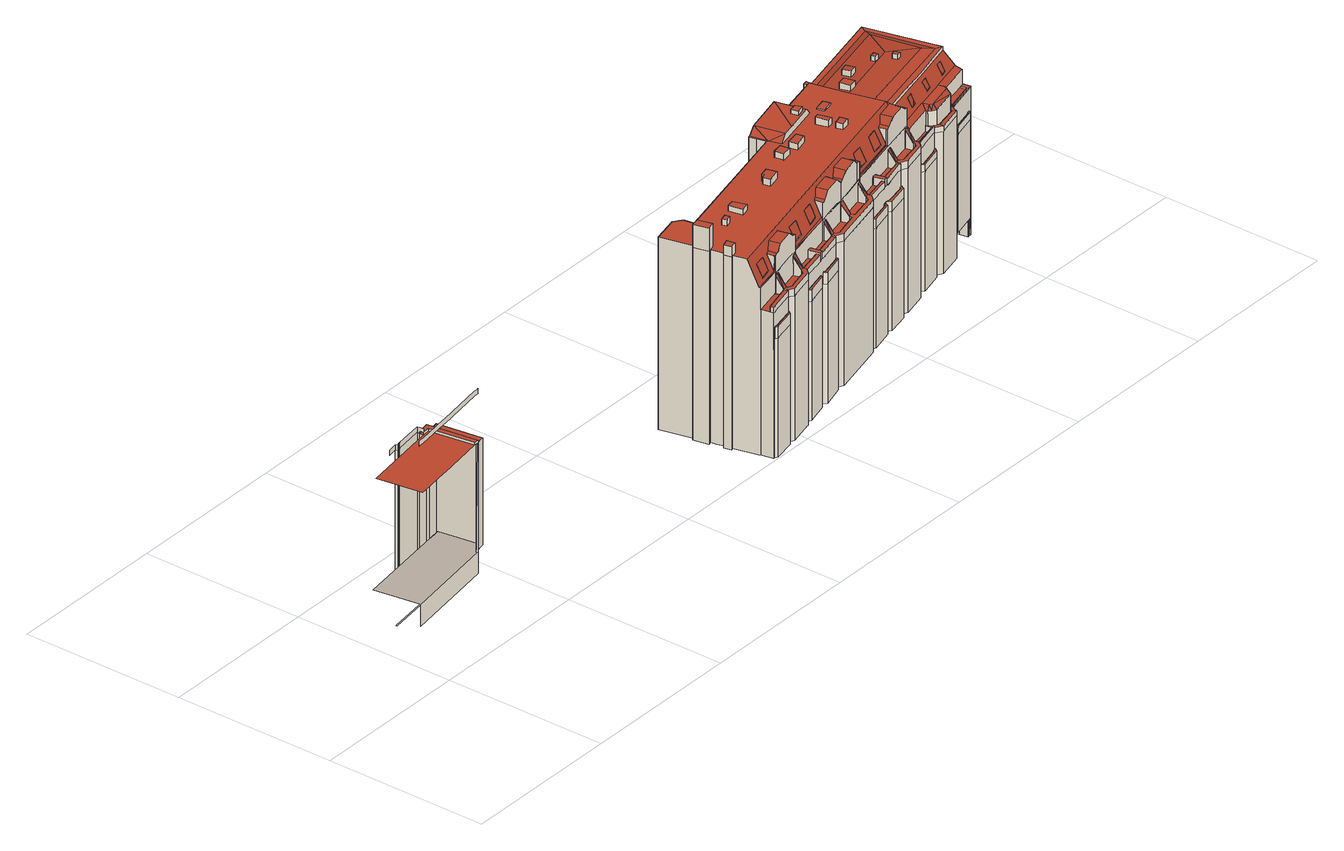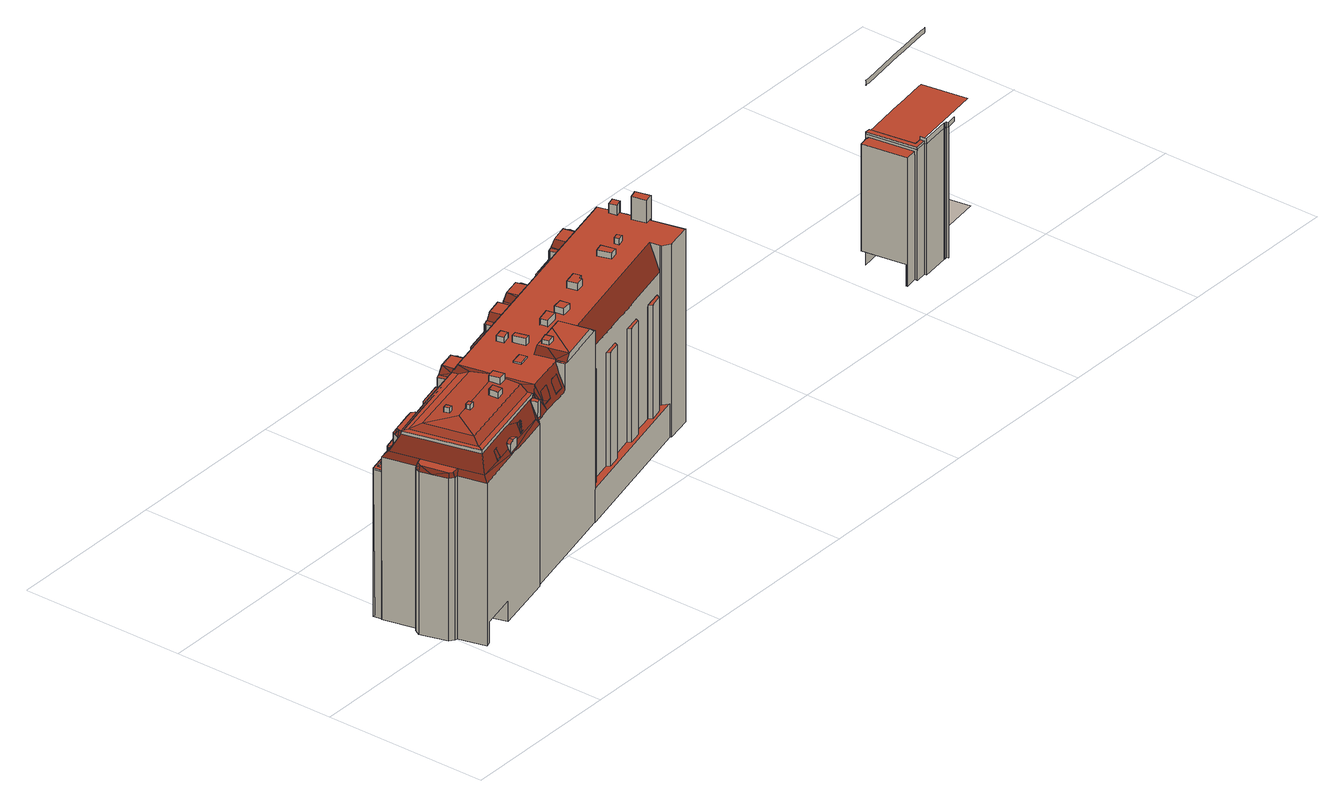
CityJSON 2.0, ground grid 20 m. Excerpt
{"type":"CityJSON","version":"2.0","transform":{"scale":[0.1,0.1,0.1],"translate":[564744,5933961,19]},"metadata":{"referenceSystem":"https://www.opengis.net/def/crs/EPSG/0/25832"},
"CityObjects":{
"building1":{"type":"Building","attributes":{"Grundfläche 2D":"2424.071255","Grundhöhe NN":"20.655"},"children":["building1-1"],"geometry":[{"type":"MultiSurface","lod":"3","boundaries":[[[0,1,2,3,4,5,6,7,8,9,10,11,12,13,14,15,16,17]],[[18,19,20,21,22,21,23,24,25,26,27,28,29]],[[30,31,32,33]],[[34,23,21,35]],[[36,30,33,37]],[[30,36,38,39]],[[36,40,41,38]],[[42,43,44,45,46,47,48,49,50,51,52,53,54]],[[40,36,37,55]],[[56,40,55,57]],[[40,56,58,41]],[[56,59,60,58]],[[59,56,57,61]],[[61,62,63,64,65,49,59]],[[59,49,66,60]],[[21,20,67,68,69,70,47,46,45]],[[66,49,48,47,70,71]],[[20,19,72,67]],[[68,67,72,73]],[[68,73,74,69]],[[29,75,76,18]],[[18,76,74,73,72,19]]],"semantics":{"surfaces":[{"type":"WallSurface"},{"type":"OuterCeilingSurface"},{"type":"RoofSurface"}],"values":[0,1,0,0,0,0,0,2,0,0,0,0,0,0,0,0,0,0,2,0,0,0]}}]},
"building1-1":{"type":"BuildingInstallation","parents":["building1"],"geometry":[{"type":"MultiSurface","lod":"3","boundaries":[[[77,65,64,78,79,80,81]],[[49,65,77,81,47,48]],[[78,64,50,82]],[[82,44,79,78]],[[80,79,44,45]],[[45,46,47,81,80]]],"semantics":{"surfaces":[{"type":"RoofSurface"},{"type":"WallSurface"}],"values":[0,1,1,1,1,1]}}]},
"building2":{"type":"Building","attributes":{"Grundfläche 2D":"600.794253","Grundhöhe NN":"19.856"},"children":["building2-1","building2-2","building2-3","building2-4","building2-5","building2-6","building2-7","building2-8","building2-9","building2-10","building2-11","building2-12","building2-13","building2-14","building2-15","building2-16","building2-17","building2-18","building2-19","building2-20","building2-21","building2-22","building2-23","building2-24","building2-25","building2-26","building2-27","building2-28","building2-29","building2-30","building2-31","building2-32","building2-33","building2-34","building2-35","building2-36","building2-37","building2-38","building2-39","building2-40","building2-41","building2-42","building2-43","building2-44","building2-45","building2-46","building2-47","building2-48","building2-49","building2-50","building2-51","building2-52","building2-53","building2-54","building2-55","building2-56","building2-57"],"geometry":[{"type":"MultiSurface","lod":"3","boundaries":[[[83,84,85]],[[86,84,83,87,88]],[[88,89,86]],[[90,91,84,86]],[[92,91,90,93],[94,95,96,97]],[[92,93,98,99]],[[100,101,91,99,102,103]],[[99,91,92]],[[104,105,101,100]],[[88,87,83,85,106,107,108,109]],[[110,103,102]],[[104,100,103,110]],[[110,102,99]],[[110,99,98,111,98,112,89,88,109,113,114,115,116,117,118,119,120,121,122,123,124,125,126,127,128,129,130,131]],[[132,133,134,135,131]],[[130,132,131]],[[136,137,138,139,132,130]],[[130,140,141,138,137,136]],[[130,129,140]],[[138,141,139]],[[132,139,142,133]],[[139,141,143,142]],[[141,140,144,143]],[[142,143,145,146]],[[142,146,134,133]],[[143,144,147,148,149,150,145]],[[151,152,153,154]],[[152,155,156,157,158,153]],[[159,160,156,161]],[[162,163,164,165,160]],[[166,167,156,160,165]],[[168,169,170,171,172]],[[173,135,168]],[[135,174,170,169,168]],[[175,176,110,131,173,177,178]],[[131,135,173]],[[179,180,170,181,182]],[[156,167,166,165,183,179,184,185,157],[186,187,186,184]],[[188,189,190,191,192,193,194]],[[195,196,197,198,199,200,201,202,203]],[[204,205,206,207,208,209,210]],[[211,212,213,214,215,216,217,218,219,220,221,222,223,224,225,226,227,228,229]],[[230,231,232,233,234,235,236,237]],[[238,239,240,241,242,243,244,245,246,247,248,249,250,251]],[[252,253,254,255,256,257,258,129,128,259]],[[260,261,262,259,262,261]],[[262,259,262,263]],[[264,263,262,261,260]],[[265,263,262,263,264]],[[266,257,256,255,254,253,252,259,262,263,267,268,269,270,271,270]],[[272,273,274,275,276,277,278,279,280,281,261,262,259]],[[282,261,281]],[[266,270,266,257]],[[271,270,266,270]],[[266,270,269,283,284,285,286,257,266,270]],[[287,288,269]],[[289,290,291,292,293,284,294]],[[286,257,286,285]],[[295,296,297,298,257,286,285]],[[299,257,298]],[[300,257,299]],[[301,302,303,257,300,304,305,306]],[[307,308,154,153,309]],[[310,311,312,311,257]],[[313,314,315,316,310,257,303,302,309,153,158]],[[317,318,319,309,302,320]],[[262,263,265,263]],[[265,267,263]],[[321,261,282]],[[266,270,269,270]],[[322,323,269,324,325,326]],[[323,287,269]],[[269,288,283]],[[288,327,283]],[[294,284,283]],[[301,328,320,302]],[[329,320,328]],[[330,317,329]],[[317,320,329]],[[331,317,330]],[[331,332,318,317]],[[333,334,318,332]],[[335,319,334]],[[319,318,334]],[[307,309,319,335]],[[151,336,337,152]],[[338,339,336]],[[336,339,337]],[[340,339,338]],[[341,342,340]],[[340,342,339]],[[341,343,344,342]],[[345,155,344,343]],[[345,161,156,155]],[[342,344,155,152,337,339]],[[346,165,164,172]],[[172,171,170,180,179,183,165,346]],[[347,348,349,350,351,352,113,109,353]],[[134,182,135]],[[182,181,170,174,135]],[[144,140,129,147]],[[354,355,356,357,358,359,360,361]],[[362,363,364,365,366,367,368,369,370,371,372,373,374,375,376,377,378,379]],[[380,381,382,383,384,385,386,387,388,389,390,391,392,393,394,364,363,362,379,395]],[[396,397,398,399,400,401,402,403]],[[404,405,406,407,408,409,410,411,412,413]],[[414,375,374,373,372,415,416,417,418,419,420,421,422,423,424,425]],[[426,427,428,429,211,229,228,227,430,431,432,433,434,435,388,387,386]],[[436,437,438,439,440,399,441,442,443,444]],[[445,446,447,448,449,450,451,452,453,454,455,456,457,458,201,200,199,459]],[[460,461,462,463,464,465]],[[466,467,468,469,470,471,472]],[[113,352,114]],[[353,109,108]],[[105,104,110,176,175]],[[184,179,182,134,146,157,185]],[[257,311,312,129,258]],[[311,310,473,147,129,312]],[[149,148,147,473,310,316,315,314,313,158,145,150]],[[145,158,157,146]],[[98,93,90,86,89,112]],[[101,85,84,91]],[[192,191,474,475]],[[193,192,475,476]],[[194,193,476,477]],[[468,467,478,199,198,197,196,479,480,470,469]],[[208,207,481,482]],[[209,208,482,483]],[[210,209,483,484]],[[194,477,485,486,222,221,220,219,487,188]],[[488,224,223,222,486,489]],[[490,359,491,226,225,224,488,492]],[[491,359,491,226]],[[226,491,359,358,493,227]],[[463,462,461,460,494,495,233,232,448,496]],[[234,233,495,497]],[[232,231,230,450,449,448]],[[237,451,450,230]],[[250,249,498,499]],[[114,352,238,251,115]],[[500,116,115,251,250,499]],[[117,116,500,501]],[[118,117,501,502]],[[120,119,503,504]],[[505,506,124,123,122,121,507,508]],[[126,125,509,510]],[[511,406,272,259,128,127,512,513]],[[119,118,502,503]],[[121,120,504,507]],[[127,126,510,512]],[[125,124,506,509]],[[274,273,272,406,405,275]],[[276,275,405,404,514]],[[216,215,214,213,212,211,321,282,281,280,279,278,277,276,514,404]],[[321,211,429,261]],[[427,426,269,268,267,265,264,260,261,429,428]],[[385,384,383,382,381,380,395,379,515,292,291,290,289,294,283,327,288,287,323,322,326,325,324,269,426,386]],[[292,515,379,378,293]],[[293,378,284]],[[376,375,414,425,424,423,516,304,300,299,298,297,296,295,285,284,378,377]],[[305,304,516,423,422,517,518]],[[422,203,202,201,458,519,301,306,305,518,517]],[[301,519,458,457,520,328]],[[329,328,520,457,456,330]],[[330,456,455,331]],[[331,455,454,332]],[[451,237,521,335,334,333,332,454,453,452]],[[335,521,237,236,307]],[[234,497,522,154,308,307,236,235]],[[151,154,522,523]],[[336,151,523,524]],[[338,336,524,525]],[[341,340,338,525,526]],[[343,341,526,527]],[[345,343,527,528]],[[161,345,528,529]],[[162,160,159,161,529,530,531,532,533,534,164,163]],[[172,164,534,535]],[[177,173,168,172,535,536,537,498,249,106,85,101,105,175,178]],[[538,353,108,107,106,249,248,247]],[[240,239,238,352,351,350,349,348,347,353,538,247,246,245,244,243,242,241]],[[360,359,490,539]],[[361,360,539,540]],[[354,361,540,541]],[[363,362,363,364]],[[399,542,399,440,439,438,437,436,543,372,371,370,369,368,367,366,365,364,544,402,401,400]],[[374,373,372,373]],[[210,484,545,390,389,388,546,204]],[[547,392,391,390,545,548]],[[549,403,550,394,393,392,547,551]],[[550,403,550,394]],[[394,550,403,402,544,364]],[[396,403,549,552]],[[397,396,552,553]],[[399,398,397,553,554,542]],[[555,408,407,406,511,556]],[[189,188,487,219,411,410,409,408,555,474,191,190]],[[217,413,412,411,219,218]],[[404,413,217,216]],[[543,436,444,557,558,416,415,372]],[[417,416,558,559]],[[560,479,196,420,419,418,417,559,561]],[[421,420,196,195]],[[422,421,195,203]],[[227,228,229,228]],[[433,432,431,430,227,493,358,357,356,355,354,541,481,207,206,205,204,546,388,435,434]],[[562,442,441,399,542,563]],[[443,442,562,564]],[[444,443,564,557]],[[478,467,466,565,566,445,459,199,200,199]],[[446,445,566,567]],[[568,463,496,448,447,446,567,569]],[[570,463,568]],[[464,463,570,571]],[[465,464,571,572]],[[573,494,460,465,572]],[[471,470,480,574]],[[472,471,574,575]],[[466,472,575,565]],[[576,577,578,579]],[[570,568,580,581]],[[531,530,579,578]],[[533,532,582,583]],[[581,580,583,582]],[[577,576,494,573]],[[529,528,527,526,525,524,523,522,497,495,494,576,579,530]],[[567,566,565,575,574,480,479,560,561,559,558,557,564,562,563,542,554,553,552,549,551,547,548,545,484,483,482,481,541,540,539,490,492,488,489,486,485,477,476,475,474,555,556,511,513,512,510,509,506,505,508,507,504,503,502,501,500,499,498,537,536,535,534,533,583,580,568,569]],[[573,572,571,570,581,582,532,531,578,577]]],"semantics":{"surfaces":[{"type":"RoofSurface"},{"type":"WallSurface"},{"type":"GroundSurface"},{"type":"OuterCeilingSurface"}],"values":[0,0,0,0,0,0,0,0,0,0,0,0,0,0,0,0,0,0,0,0,0,0,0,0,0,0,0,0,0,0,0,0,0,0,0,0,0,0,0,0,0,0,0,0,0,0,0,0,0,0,0,0,0,0,0,0,0,0,0,0,0,0,0,0,0,0,0,0,0,0,0,0,0,0,0,0,0,0,0,0,0,0,0,0,0,0,0,0,0,0,0,0,0,0,0,0,0,0,0,0,0,0,0,0,0,0,0,0,0,0,0,0,1,1,1,1,1,1,1,1,1,1,1,1,1,1,1,1,1,1,1,1,1,1,1,1,1,1,1,1,1,1,1,1,1,1,1,1,1,1,1,1,1,1,1,1,1,1,1,1,1,1,1,1,1,1,1,1,1,1,1,1,1,1,1,1,1,1,1,1,1,1,1,1,1,1,1,1,1,1,1,1,1,1,1,1,1,1,1,1,1,1,1,1,1,1,1,1,1,1,1,1,1,1,1,1,1,1,1,1,1,1,1,1,1,2,2,3]}}]},
"building2-1":{"type":"BuildingInstallation","parents":["building2"],"geometry":[{"type":"MultiSurface","lod":"3","boundaries":[[[584,585,586,587,588,589,590]],[[591,586,585,592]],[[593,591,592,594]],[[593,594,595,596]],[[597,598,596,595,599,600,601]],[[600,602,601]],[[592,585,584,590,288,327,283,294,289,290,595,594]],[[290,291,292,600,599,595]],[[292,293,602,600]],[[293,284,270,601,602]],[[270,255,598,597,601]]],"semantics":{"surfaces":[{"type":"RoofSurface"},{"type":"WallSurface"}],"values":[0,0,0,0,0,0,1,1,1,1,1]}}]},
"building2-2":{"type":"BuildingInstallation","parents":["building2"],"geometry":[{"type":"MultiSurface","lod":"3","boundaries":[[[603,604,605,606,607,608]],[[609,607,606,605,604,610]],[[608,607,609,611]],[[603,608,611,612]],[[604,605,604,603,612,613]]],"semantics":{"surfaces":[{"type":"RoofSurface"},{"type":"WallSurface"}],"values":[0,1,1,1,1]}}]},
"building2-3":{"type":"BuildingInstallation","parents":["building2"],"geometry":[{"type":"MultiSurface","lod":"3","boundaries":[[[614,615,616,617]],[[618,619,615,614]],[[619,620,616,615]],[[617,616,620,621]],[[614,617,621,618]]],"semantics":{"surfaces":[{"type":"RoofSurface"},{"type":"WallSurface"}],"values":[0,1,1,1,1]}}]},
"building2-4":{"type":"BuildingInstallation","parents":["building2"],"geometry":[{"type":"MultiSurface","lod":"3","boundaries":[[[622,623,624,625,626]],[[627,628,623,622]],[[628,136,624,623]],[[136,629,625,624]],[[622,626,625,629,137,627]]],"semantics":{"surfaces":[{"type":"RoofSurface"},{"type":"WallSurface"}],"values":[0,1,1,1,1]}}]},
"building2-5":{"type":"BuildingInstallation","parents":["building2"],"geometry":[{"type":"MultiSurface","lod":"3","boundaries":[[[630,631,632,633]],[[633,632,634,635]],[[630,633,635,636]],[[631,630,636,637]],[[632,631,637,634]]],"semantics":{"surfaces":[{"type":"RoofSurface"},{"type":"WallSurface"}],"values":[0,1,1,1,1]}}]},
"building2-6":{"type":"BuildingInstallation","parents":["building2"],"geometry":[{"type":"MultiSurface","lod":"3","boundaries":[[[638,639,640,641,642]],[[640,639,643,644]],[[641,640,644,645]],[[642,641,645,646]],[[643,639,638,642,646,647]]],"semantics":{"surfaces":[{"type":"RoofSurface"},{"type":"WallSurface"}],"values":[0,1,1,1,1]}}]},
"building2-7":{"type":"BuildingInstallation","parents":["building2"],"geometry":[{"type":"MultiSurface","lod":"3","boundaries":[[[648,649,650,651,652]],[[648,652,653,654]],[[655,653,652,651]],[[650,649,648,654,656,657]],[[657,655,651,650]]],"semantics":{"surfaces":[{"type":"RoofSurface"},{"type":"WallSurface"}],"values":[0,1,1,1,1]}}]},
"building2-8":{"type":"BuildingInstallation","parents":["building2"],"geometry":[{"type":"MultiSurface","lod":"3","boundaries":[[[658,659,660,661,662,663]],[[663,662,664,665]],[[658,663,665,666]],[[659,658,666,667]],[[660,659,667,668]],[[661,660,668,669]],[[662,661,669,664]]],"semantics":{"surfaces":[{"type":"RoofSurface"},{"type":"WallSurface"}],"values":[0,1,1,1,1,1,1]}}]},
"building2-9":{"type":"BuildingInstallation","parents":["building2"],"geometry":[{"type":"MultiSurface","lod":"3","boundaries":[[[670,671,672,673]],[[672,671,674,675]],[[673,672,675,676]],[[670,673,676,677]],[[671,670,677,674]]],"semantics":{"surfaces":[{"type":"RoofSurface"},{"type":"WallSurface"}],"values":[0,1,1,1,1]}}]},
"building2-10":{"type":"BuildingInstallation","parents":["building2"],"geometry":[{"type":"MultiSurface","lod":"3","boundaries":[[[678,679,680,681]],[[682,683,680,679]],[[682,679,678,684,685]],[[686,687,681,680,683]],[[687,684,678,681]]],"semantics":{"surfaces":[{"type":"RoofSurface"},{"type":"WallSurface"}],"values":[0,1,1,1,1]}}]},
"building2-11":{"type":"BuildingInstallation","parents":["building2"],"geometry":[{"type":"MultiSurface","lod":"3","boundaries":[[[688,689,690,691]],[[691,690,692,693]],[[688,691,693,694]],[[689,688,694,695]],[[690,689,695,692]]],"semantics":{"surfaces":[{"type":"RoofSurface"},{"type":"WallSurface"}],"values":[0,1,1,1,1]}}]},
"building2-12":{"type":"BuildingInstallation","parents":["building2"],"geometry":[{"type":"MultiSurface","lod":"3","boundaries":[[[696,697,698,699,700,701]],[[125,126,699,698]],[[126,127,702,701,700,699]],[[702,703,696,701]],[[697,696,703,124]],[[124,125,698,697]]],"semantics":{"surfaces":[{"type":"RoofSurface"},{"type":"WallSurface"}],"values":[0,1,1,1,1,1]}}]},
"building2-13":{"type":"BuildingInstallation","parents":["building2"],"geometry":[{"type":"MultiSurface","lod":"3","boundaries":[[[704,705,706,707]],[[706,705,708,709]],[[707,706,709,710]],[[704,707,710,711]],[[705,704,711,708]]],"semantics":{"surfaces":[{"type":"RoofSurface"},{"type":"WallSurface"}],"values":[0,1,1,1,1]}}]},
"building2-14":{"type":"BuildingInstallation","parents":["building2"],"geometry":[{"type":"MultiSurface","lod":"3","boundaries":[[[712,713,714,715,716]],[[716,715,717]],[[717,715,718]],[[187,719,717,718]],[[720,721,722,723,714,713,712,716]],[[723,186,715,714]],[[186,187,718,715]],[[719,720,716,717]]],"semantics":{"surfaces":[{"type":"RoofSurface"},{"type":"WallSurface"}],"values":[0,0,0,1,1,1,1,1]}}]},
"building2-15":{"type":"BuildingInstallation","parents":["building2"],"geometry":[{"type":"MultiSurface","lod":"3","boundaries":[[[724,725,726,727]],[[727,726,728,729]],[[724,727,729,730]],[[725,724,730,731]],[[726,725,731,728]]],"semantics":{"surfaces":[{"type":"RoofSurface"},{"type":"WallSurface"}],"values":[0,1,1,1,1]}}]},
"building2-16":{"type":"BuildingInstallation","parents":["building2"],"geometry":[{"type":"MultiSurface","lod":"3","boundaries":[[[732,733,734,182,180,179,735]],[[183,736,346,733,732,735,179]],[[171,169,734,733,346]],[[174,181,182,734,169]]],"semantics":{"surfaces":[{"type":"RoofSurface"},{"type":"WallSurface"}],"values":[0,1,1,1]}}]},
"building2-17":{"type":"BuildingInstallation","parents":["building2"],"geometry":[{"type":"MultiSurface","lod":"3","boundaries":[[[737,590,589,588,587,738]],[[739,740,737,738,741]],[[739,742,740]],[[743,740,742,744]],[[745,743,744,746]],[[747,748,749,745,746,750,751,752]],[[752,751,753]],[[754,254,271,269,748,747,752,753]],[[743,745,749,748,269,324,325,326,322,323,287,288,590,737,740]]],"semantics":{"surfaces":[{"type":"RoofSurface"},{"type":"WallSurface"}],"values":[0,0,0,0,0,0,0,1,1]}}]},
"building2-18":{"type":"BuildingInstallation","parents":["building2"],"geometry":[{"type":"MultiSurface","lod":"3","boundaries":[[[755,756,757,758]],[[759,760,757,756]],[[758,757,760,761]],[[755,758,761,762]],[[762,759,756,755]]],"semantics":{"surfaces":[{"type":"RoofSurface"},{"type":"WallSurface"}],"values":[0,1,1,1,1]}}]},
"building2-19":{"type":"BuildingInstallation","parents":["building2"],"geometry":[{"type":"MultiSurface","lod":"3","boundaries":[[[763,764,765,766,767,768]],[[768,767,766,769,770,771]],[[771,772,763,768]],[[772,773,774,765,764,763]],[[774,769,766,765]]],"semantics":{"surfaces":[{"type":"RoofSurface"},{"type":"WallSurface"}],"values":[0,1,1,1,1]}}]},
"building2-20":{"type":"BuildingInstallation","parents":["building2"],"geometry":[{"type":"MultiSurface","lod":"3","boundaries":[[[775,776,777,778,779,780,781,782,783]],[[784,785,786,777,776,787]],[[788,785,784,789]],[[790,788,789,791]],[[791,792,790]],[[793,794,795,796,790,792]],[[779,797,780]],[[784,787,776,775,276,277,278,279,280,281,282,321,793,792,791,789]],[[794,793,321,261]],[[261,263,794]],[[263,253,798,796,795,794]],[[782,781,780,797,799,252]],[[252,262,782]],[[262,275,276,775,783,782]]],"semantics":{"surfaces":[{"type":"RoofSurface"},{"type":"WallSurface"}],"values":[0,0,0,0,0,0,0,1,1,1,1,1,1,1]}}]},
"building2-21":{"type":"BuildingInstallation","parents":["building2"],"geometry":[{"type":"MultiSurface","lod":"3","boundaries":[[[800,801,802,803]],[[803,802,804,805]],[[800,803,805,806]],[[801,800,806,807]],[[802,801,807,804]]],"semantics":{"surfaces":[{"type":"RoofSurface"},{"type":"WallSurface"}],"values":[0,1,1,1,1]}}]},
"building2-22":{"type":"BuildingInstallation","parents":["building2"],"geometry":[{"type":"MultiSurface","lod":"3","boundaries":[[[808,809,810,811]],[[811,810,812,813]],[[808,811,813,814]],[[809,808,814,815]],[[810,809,815,812]]],"semantics":{"surfaces":[{"type":"RoofSurface"},{"type":"WallSurface"}],"values":[0,1,1,1,1]}}]},
"building2-23":{"type":"BuildingInstallation","parents":["building2"],"geometry":[{"type":"MultiSurface","lod":"3","boundaries":[[[816,817,818,819,820,821]],[[822,823,817,816,824,825]],[[826,473,827]],[[312,258,822,825,827,828,829]],[[826,830,831,316]],[[316,473,826]],[[473,828,827]],[[832,828,473]],[[832,829,828]],[[298,299,300,304,830,826,827,825,824,816,821]],[[303,833,831,830,304]],[[266,819,818,256]],[[819,266,286,820]],[[821,820,286,834]],[[834,298,821]]],"semantics":{"surfaces":[{"type":"RoofSurface"},{"type":"WallSurface"}],"values":[0,0,0,0,0,0,0,0,0,1,1,1,1,1,1]}}]},
"building2-24":{"type":"BuildingInstallation","parents":["building2"],"geometry":[{"type":"MultiSurface","lod":"3","boundaries":[[[835,836,837,838,839]],[[840,839,841,835,839,838]],[[841,842,836,835]],[[843,840,838,837]],[[844,843,837,836,842]]],"semantics":{"surfaces":[{"type":"RoofSurface"},{"type":"WallSurface"}],"values":[0,1,1,1,1]}}]},
"building2-25":{"type":"BuildingInstallation","parents":["building2"],"geometry":[{"type":"MultiSurface","lod":"3","boundaries":[[[845,846,847,848,849,850]],[[851,852,845,850]],[[846,845,852,853]],[[851,850,849,848,854,855]],[[853,856,854,848,847,846]]],"semantics":{"surfaces":[{"type":"RoofSurface"},{"type":"WallSurface"}],"values":[0,1,1,1,1]}}]},
"building2-26":{"type":"BuildingInstallation","parents":["building2"],"geometry":[{"type":"MultiSurface","lod":"3","boundaries":[[[857,858,859,860]],[[860,859,861,862]],[[857,860,862,863]],[[858,857,863,864]],[[859,858,864,861]]],"semantics":{"surfaces":[{"type":"RoofSurface"},{"type":"WallSurface"}],"values":[0,1,1,1,1]}}]},
"building2-27":{"type":"BuildingInstallation","parents":["building2"],"geometry":[{"type":"MultiSurface","lod":"3","boundaries":[[[865,866,867,868,869]],[[866,865,869,870,871]],[[871,872,867,866]],[[868,867,872,873]],[[873,870,869,868]]],"semantics":{"surfaces":[{"type":"RoofSurface"},{"type":"WallSurface"}],"values":[0,1,1,1,1]}}]},
"building2-28":{"type":"BuildingInstallation","parents":["building2"],"geometry":[{"type":"MultiSurface","lod":"3","boundaries":[[[874,875,876,877,878,879]],[[119,120,875,874]],[[120,121,880,877,876,875]],[[878,877,880,881]],[[881,118,119,874,879,878]]],"semantics":{"surfaces":[{"type":"RoofSurface"},{"type":"WallSurface"}],"values":[0,1,1,1,1]}}]},
"building2-29":{"type":"BuildingInstallation","parents":["building2"],"geometry":[{"type":"MultiSurface","lod":"3","boundaries":[[[882,883,884,885]],[[885,884,95,94]],[[882,885,94,97]],[[883,882,97,96]],[[884,883,96,95]]],"semantics":{"surfaces":[{"type":"RoofSurface"},{"type":"WallSurface"}],"values":[0,1,1,1,1]}}]},
"building2-30":{"type":"BuildingInstallation","parents":["building2"],"geometry":[{"type":"MultiSurface","lod":"3","boundaries":[[[886,887,888,493,491,889,890,891,892,893]],[[354,891,890,361]],[[893,892,891,354,355,356]],[[356,894,886,893]],[[887,886,894,895]],[[895,357,888,887]],[[357,358,493,888]],[[359,491,493,358]],[[359,360,889,491]],[[360,361,890,889]]],"semantics":{"surfaces":[{"type":"RoofSurface"},{"type":"WallSurface"}],"values":[0,1,1,1,1,1,1,1,1,1]}}]},
"building2-31":{"type":"BuildingInstallation","parents":["building2"],"geometry":[{"type":"MultiSurface","lod":"3","boundaries":[[[896,897,898,899,900]],[[901,363,898,897]],[[364,365,366,896,900,899]]],"semantics":{"surfaces":[{"type":"RoofSurface"},{"type":"WallSurface"}],"values":[0,1,1]}}]},
"building2-32":{"type":"BuildingInstallation","parents":["building2"],"geometry":[{"type":"MultiSurface","lod":"3","boundaries":[[[902,903,904,905,906]],[[377,903,902,376]],[[903,377,901,897,896,904]],[[896,366,367,368,907,906,905,904]],[[902,906,907,908,909,376]]],"semantics":{"surfaces":[{"type":"RoofSurface"},{"type":"WallSurface"}],"values":[0,1,1,1,1]}}]},
"building2-33":{"type":"BuildingInstallation","parents":["building2"],"geometry":[{"type":"MultiSurface","lod":"3","boundaries":[[[910,911,912,913,908,907,914]],[[373,909,908,913]],[[368,369,370,371,372,912,911,910,914,907]]],"semantics":{"surfaces":[{"type":"RoofSurface"},{"type":"WallSurface"}],"values":[0,1,1]}}]},
"building2-34":{"type":"BuildingInstallation","parents":["building2"],"geometry":[{"type":"MultiSurface","lod":"3","boundaries":[[[915,916,917]],[[918,916,915]],[[919,916,918]],[[920,921,922,918,915,923,924,925,926,927,928,929,930,931,932,933,934,935,936,937,938,939,940]],[[515,941,933]],[[941,934,933]],[[942,939,938,943,944,945]],[[946,915,917,386,387]],[[923,915,946,947,924]],[[389,390,926,925,924,947,388]],[[390,391,392,928,927,926]],[[392,393,394,930,929,928]],[[364,899,931,930,394]],[[364,363,362,933,932,931,899,898,363]],[[515,933,362,379]],[[395,941,515,379]],[[934,941,395,948]],[[948,949,935,934]],[[936,935,949,950]],[[937,936,950,951]],[[951,952,938,937]],[[952,382,943,938]],[[383,384,945,944,943,382]],[[384,942,945]],[[384,953,939,942]],[[953,954,940,939]],[[920,940,954,955]],[[921,920,955,956]],[[956,957,922,921]],[[957,958,918,922]],[[919,918,958,385]],[[916,919,385,386,917]]],"semantics":{"surfaces":[{"type":"RoofSurface"},{"type":"WallSurface"}],"values":[0,0,0,0,0,0,0,1,1,1,1,1,1,1,1,1,1,1,1,1,1,1,1,1,1,1,1,1,1,1,1,1]}}]},
"building2-35":{"type":"BuildingInstallation","parents":["building2"],"geometry":[{"type":"MultiSurface","lod":"3","boundaries":[[[959,960,544,550,961,962,963,964,965,966]],[[396,397,962,961]],[[397,398,399,964,963,962]],[[400,401,966,965,964,399]],[[401,967,959,966]],[[960,959,967,968]],[[968,402,544,960]],[[403,550,544,402]],[[403,396,961,550]]],"semantics":{"surfaces":[{"type":"RoofSurface"},{"type":"WallSurface"}],"values":[0,1,1,1,1,1,1,1,1]}}]},
"building2-36":{"type":"BuildingInstallation","parents":["building2"],"geometry":[{"type":"MultiSurface","lod":"3","boundaries":[[[969,970,971,972,973,974,975]],[[407,408,970,969]],[[408,409,410,411,973,972,971,970]],[[413,407,969,975]]],"semantics":{"surfaces":[{"type":"RoofSurface"},{"type":"WallSurface"}],"values":[0,1,1,1]}}]},
"building2-37":{"type":"BuildingInstallation","parents":["building2"],"geometry":[{"type":"MultiSurface","lod":"3","boundaries":[[[976,977,978]],[[979,977,976]],[[980,977,979]],[[981,982,983,979,976,984,985,986,987,988,989,990,991,992,993,994]],[[995,993,992]],[[995,518,516,996,997,993]],[[976,978,375,374]],[[373,913,912,985,984,976,374,373,372]],[[415,416,987,986,985,912,372]],[[417,988,987,416]],[[988,417,418,419,420,998,991,990,989]],[[998,999,992,991]],[[999,517,422,423,516,518,995,992]],[[424,996,516,423]],[[424,1000,1001,993,997,996]],[[1001,1002,994,993]],[[981,994,1002,1003]],[[982,981,1003,1004]],[[1004,1005,983,982]],[[979,983,1005,1006]],[[980,979,1006,425]],[[425,414,375,978,977,980]]],"semantics":{"surfaces":[{"type":"RoofSurface"},{"type":"WallSurface"}],"values":[0,0,0,0,0,0,1,1,1,1,1,1,1,1,1,1,1,1,1,1,1,1]}}]},
"building2-38":{"type":"BuildingInstallation","parents":["building2"],"geometry":[{"type":"MultiSurface","lod":"3","boundaries":[[[1007,1008,1009,1010,1011,1012]],[[428,1009,1008,427]],[[1009,428,1013,1014,1015,1010]],[[1015,431,432,433,1016,1012,1011,1010]],[[1016,1017,1018,427,1008,1007,1012]]],"semantics":{"surfaces":[{"type":"RoofSurface"},{"type":"WallSurface"}],"values":[0,1,1,1,1]}}]},
"building2-39":{"type":"BuildingInstallation","parents":["building2"],"geometry":[{"type":"MultiSurface","lod":"3","boundaries":[[[1019,947,946,1020,1017,1016,1021]],[[387,1022,1018,1017,1020,946]],[[435,388,947,1019,1021,1016,433,434]]],"semantics":{"surfaces":[{"type":"RoofSurface"},{"type":"WallSurface"}],"values":[0,1,1]}}]},
"building2-40":{"type":"BuildingInstallation","parents":["building2"],"geometry":[{"type":"MultiSurface","lod":"3","boundaries":[[[1023,1015,1014,1024,1025,1026]],[[1013,229,1024,1014]],[[227,430,431,1015,1023,1026]]],"semantics":{"surfaces":[{"type":"RoofSurface"},{"type":"WallSurface"}],"values":[0,1,1]}}]},
"building2-41":{"type":"BuildingInstallation","parents":["building2"],"geometry":[{"type":"MultiSurface","lod":"3","boundaries":[[[1027,1028,1029,1030,964,1031,1032,1033,1034,543]],[[442,443,1033,1032]],[[443,444,1034,1033]],[[436,543,1034,444]],[[437,1027,543,436]],[[1028,1027,437,1035]],[[1029,1028,1035,1036]],[[1030,1029,1036,440]],[[399,964,1030,440]],[[399,441,442,1032,1031,964]]],"semantics":{"surfaces":[{"type":"RoofSurface"},{"type":"WallSurface"}],"values":[0,1,1,1,1,1,1,1,1,1]}}]},
"building2-42":{"type":"BuildingInstallation","parents":["building2"],"geometry":[{"type":"MultiSurface","lod":"3","boundaries":[[[1037,1038,1039]],[[230,521,1038,1037]],[[232,231,230,1037,1040,1041,1042]],[[1040,1043,1044,1041]],[[1045,1046,1044,1043,520,519,1047,1048]],[[453,1049,1037,1039]],[[1040,1037,1049,1050]],[[1043,1040,1050,1051]],[[1051,457,520,1043]],[[458,519,520,457]],[[201,1047,519,458]],[[201,200,1048,1047]],[[199,459,445,1044,1046,1045]],[[445,446,1041,1044]],[[446,447,448,449,231,232,1042,1041]],[[231,449,450,230]],[[521,230,450,451,237]],[[521,237,451,237]],[[451,452,453,1039,1038,521,237]]],"semantics":{"surfaces":[{"type":"RoofSurface"},{"type":"WallSurface"}],"values":[0,0,0,0,0,1,1,1,1,1,1,1,1,1,1,1,1,1,1]}}]},
"building2-43":{"type":"BuildingInstallation","parents":["building2"],"geometry":[{"type":"MultiSurface","lod":"3","boundaries":[[[1052,1053,1054,1055,496,1056,1057,1058]],[[465,460,1058,1057]],[[461,1052,1058,460]],[[461,1059,1053,1052]],[[1054,1053,1059,1060]],[[1060,462,1055,1054]],[[463,496,1055,462]],[[463,464,1056,496]],[[464,465,1057,1056]]],"semantics":{"surfaces":[{"type":"RoofSurface"},{"type":"WallSurface"}],"values":[0,1,1,1,1,1,1,1,1]}}]},
"building2-44":{"type":"BuildingInstallation","parents":["building2"],"geometry":[{"type":"MultiSurface","lod":"3","boundaries":[[[478,1061,1062,1063,1064,1065,1066,1067,1068]],[[471,472,1067,1066]],[[472,466,1068,1067]],[[467,478,1068,466]],[[468,1061,478,467]],[[468,1069,1062,1061]],[[1063,1062,1069,1070]],[[1070,469,1064,1063]],[[470,1065,1064,469]],[[470,471,1066,1065]]],"semantics":{"surfaces":[{"type":"RoofSurface"},{"type":"WallSurface"}],"values":[0,1,1,1,1,1,1,1,1,1]}}]},
"building2-45":{"type":"BuildingInstallation","parents":["building2"],"geometry":[{"type":"MultiSurface","lod":"3","boundaries":[[[1071,1072,1073,1074,1075,1076,487,1077,1078]],[[193,194,1076,1075]],[[188,487,1076,194]],[[487,188,189,1077]],[[1078,1077,189,1079]],[[1071,1078,1079,1080]],[[1080,190,1072,1071]],[[1072,190,191,1073]],[[191,192,1074,1073]],[[192,193,1075,1074]]],"semantics":{"surfaces":[{"type":"RoofSurface"},{"type":"WallSurface"}],"values":[0,1,1,1,1,1,1,1,1,1]}}]},
"building2-46":{"type":"BuildingInstallation","parents":["building2"],"geometry":[{"type":"MultiSurface","lod":"3","boundaries":[[[998,1081,1082,1083,1084,1085,1086,1087,1088,517,999]],[[998,420,196,197,198,199,1045,1083,1082,1081]],[[1083,1045,1048,1084]],[[1048,200,1089,1090,1086,1085,1084]],[[1090,1091,202,1088,1087,1086]],[[422,517,1088,202,203]],[[421,422,203,195]],[[420,421,195,196]]],"semantics":{"surfaces":[{"type":"RoofSurface"},{"type":"WallSurface"}],"values":[0,1,1,1,1,1,1,1]}}]},
"building2-47":{"type":"BuildingInstallation","parents":["building2"],"geometry":[{"type":"MultiSurface","lod":"3","boundaries":[[[1092,1093,1094,1095,1096,546,1097,1098,1099]],[[209,210,1096,1095]],[[1096,210,204,546]],[[546,204,205,1097]],[[205,1100,1098,1097]],[[1099,1098,1100,1101]],[[1101,206,1092,1099]],[[1093,1092,206,207]],[[207,208,1094,1093]],[[208,209,1095,1094]]],"semantics":{"surfaces":[{"type":"RoofSurface"},{"type":"WallSurface"}],"values":[0,1,1,1,1,1,1,1,1,1]}}]},
"building2-48":{"type":"BuildingInstallation","parents":["building2"],"geometry":[{"type":"MultiSurface","lod":"3","boundaries":[[[1102,1103,514]],[[1104,1103,1102]],[[1105,1103,1104]],[[1106,1103,1105]],[[1107,1108,1109,1105,1104,1110,1111,1112,1113,1114,1115,1116,1117,1118,1119,1120,1121,1122,1123]],[[1124,1125,1121]],[[1125,1122,1121]],[[1126,1122,1125]],[[1102,514,404,216,404]],[[975,1104,1102,404,216,217,413]],[[1111,1110,1104,975,974,973]],[[411,412,413,217,218,219]],[[219,220,221,222,1114,1113,1112,1111,973,411]],[[222,223,224,1116,1115,1114]],[[224,225,226,1118,1117,1116]],[[227,1026,1119,1118,226]],[[1121,1120,1119,1026,1025,1024]],[[228,227,228,229]],[[1124,1121,1024,229,211]],[[1126,1125,1124,211,212,213]],[[1122,1126,213,1127]],[[1127,1128,1123,1122]],[[1107,1123,1128,1129]],[[1108,1107,1129,1130]],[[1130,1131,1109,1108]],[[1131,1132,1105,1109]],[[1106,1105,1132,214]],[[404,514,1103,1106,214,215,216]]],"semantics":{"surfaces":[{"type":"RoofSurface"},{"type":"WallSurface"}],"values":[0,0,0,0,0,0,0,0,1,1,1,1,1,1,1,1,1,1,1,1,1,1,1,1,1,1,1,1]}}]},
"building2-49":{"type":"BuildingInstallation","parents":["building2"],"geometry":[{"type":"MultiSurface","lod":"3","boundaries":[[[1133,1134,1135,1136,1137,1138]],[[1133,234,235,1134]],[[235,1139,1135,1134]],[[1135,1139,231,1136]],[[231,232,1137,1136]],[[232,233,1138,1137]],[[233,234,1133,1138]]],"semantics":{"surfaces":[{"type":"RoofSurface"},{"type":"WallSurface"}],"values":[0,1,1,1,1,1,1]}}]},
"building2-50":{"type":"BuildingInstallation","parents":["building2"],"geometry":[{"type":"MultiSurface","lod":"3","boundaries":[[[1140,1141,1142,1143]],[[241,242,1141,1140]],[[242,1144,1142,1141]],[[1143,1142,1144,1145]],[[1140,1143,1145,241]]],"semantics":{"surfaces":[{"type":"RoofSurface"},{"type":"WallSurface"}],"values":[0,1,1,1,1]}}]},
"building2-51":{"type":"BuildingInstallation","parents":["building2"],"geometry":[{"type":"MultiSurface","lod":"3","boundaries":[[[1146,1147,538,1148]],[[248,1149,1146,1148]],[[1147,1146,1149,246]],[[246,247,538,1147]],[[538,247,248,1148]]],"semantics":{"surfaces":[{"type":"RoofSurface"},{"type":"WallSurface"}],"values":[0,1,1,1,1]}}]},
"building2-52":{"type":"BuildingInstallation","parents":["building2"],"geometry":[{"type":"MultiSurface","lod":"3","boundaries":[[[1150,1151,1152,1153]],[[1153,1152,239,240]],[[240,1154,1150,1153]],[[1151,1150,1154,1155]],[[239,1152,1151,1155]]],"semantics":{"surfaces":[{"type":"RoofSurface"},{"type":"WallSurface"}],"values":[0,1,1,1,1]}}]},
"building2-53":{"type":"BuildingInstallation","parents":["building2"],"geometry":[{"type":"MultiSurface","lod":"3","boundaries":[[[1156,1157,1158,1159,1160]],[[1158,1157,1156,243,244,245]],[[245,1161,1159,1158]],[[1160,1159,1161,1162]],[[243,1156,1160,1162]]],"semantics":{"surfaces":[{"type":"RoofSurface"},{"type":"WallSurface"}],"values":[0,1,1,1,1]}}]},
"building2-54":{"type":"BuildingInstallation","parents":["building2"],"geometry":[{"type":"MultiSurface","lod":"3","boundaries":[[[1163,1164,1165,1166]],[[1167,1168,1164,1163]],[[1169,1165,1164,1168]],[[1169,1170,1166,1165]],[[1167,1163,1166,1170,1171]]],"semantics":{"surfaces":[{"type":"RoofSurface"},{"type":"WallSurface"}],"values":[0,1,1,1,1]}}]},
"building2-55":{"type":"BuildingInstallation","parents":["building2"],"geometry":[{"type":"MultiSurface","lod":"3","boundaries":[[[1172,1173,1174,1175,1176,1177]],[[1178,1179,1174,1173,1172]],[[1176,1175,1174,1179,1180]],[[1180,1181,1177,1176]],[[1181,1178,1172,1177]]],"semantics":{"surfaces":[{"type":"RoofSurface"},{"type":"WallSurface"}],"values":[0,1,1,1,1]}}]},
"building2-56":{"type":"BuildingInstallation","parents":["building2"],"geometry":[{"type":"MultiSurface","lod":"3","boundaries":[[[1182,1183,1184,1185,1186]],[[1187,111,1188,1186,1185,1184]],[[1182,1186,1188,1189]],[[1189,1190,1183,1182]],[[1190,1187,1184,1183]]],"semantics":{"surfaces":[{"type":"RoofSurface"},{"type":"WallSurface"}],"values":[0,1,1,1,1]}}]},
"building2-57":{"type":"BuildingInstallation","parents":["building2"],"geometry":[{"type":"MultiSurface","lod":"3","boundaries":[[[1191,1192,1193,1194]],[[1195,1196,1197,1191,1194]],[[1193,1192,1198,166]],[[1199,1197,1196,1195,167]],[[1197,1199,1198,1192,1191]]],"semantics":{"surfaces":[{"type":"RoofSurface"},{"type":"WallSurface"}],"values":[0,0,1,1,1]}}]}
},
"vertices":[
[173,99,237],[173,98,237],[167,98,237],[106,89,237],[104,89,237],[62,83,237],[61,83,237],[56,83,237],[54,82,237],[54,82,243],[56,83,243],[61,83,243],[62,83,243],[104,89,243],[106,89,243],[167,98,243],[173,98,243],[173,99,243],[179,156,43],[187,103,43],[172,100,43],[173,98,43],[173,99,43],[55,81,43],[8,75,43],[8,76,43],[54,82,43],[56,83,43],[48,138,43],[164,154,43],[109,157,177],[97,155,177],[97,155,183],[109,157,183],[55,81,17],[173,98,17],[110,155,177],[110,155,183],[110,155,17],[109,157,17],[113,156,177],[113,156,17],[104,89,177],[106,89,177],[167,98,177],[173,98,177],[164,156,177],[164,159,177],[163,159,177],[150,157,177],[150,152,177],[53,138,177],[61,83,177],[62,83,177],[66,84,177],[113,156,184],[114,155,177],[114,155,184],[114,155,17],[149,160,177],[149,160,17],[149,160,184],[150,157,184],[150,152,184],[150,152,180],[150,157,180],[150,157,17],[172,100,174],[164,156,174],[164,156,17],[164,159,17],[163,159,17],[187,103,174],[179,158,174],[179,158,17],[164,154,17],[179,156,17],
[163,159,180],[159,153,180],[167,98,180],[173,98,180],[164,159,180],[159,153,177],
[738,162,244],[742,183,252],[733,181,244],[750,147,252],[738,161,244],[738,160,244],[742,145,244],[764,150,252],[792,195,252],[798,170,252],[801,159,252],[784,167,252],[793,169,252],[796,161,252],[786,158,252],[807,160,244],[801,184,244],[800,192,244],[799,197,244],[801,185,244],[801,189,244],[804,190,244],[802,197,244],[731,181,244],[732,177,244],[733,172,244],[736,161,244],[804,186,244],[833,155,244],[764,150,244],[563,120,245],[561,132,245],[560,134,245],[551,140,245],[519,133,245],[528,93,245],[525,92,245],[529,74,245],[532,75,245],[533,74,245],[534,67,245],[536,59,245],[533,58,245],[535,49,245],[538,50,245],[542,34,245],[873,111,245],[863,153,244],[853,197,244],[859,183,242],[861,194,238],[860,200,238],[859,201,238],[867,153,244],[877,156,244],[949,173,244],[968,208,242],[872,126,242],[981,150,242],[976,220,238],[994,142,238],[878,116,238],[1002,138,238],[980,228,238],[880,109,238],[884,110,238],[911,116,238],[946,124,238],[1008,164,208],[1003,164,214],[1011,129,214],[1017,124,208],[993,206,214],[986,236,214],[980,228,234],[1002,138,234],[931,228,208],[924,226,208],[990,242,208],[916,225,208],[894,220,208],[865,213,208],[868,210,214],[917,221,214],[932,224,214],[860,211,212],[860,210,213],[865,207,226],[865,211,214],[865,212,212],[845,207,212],[861,203,233],[802,197,212],[804,190,231],[821,202,212],[807,199,212],[868,202,234],[867,202,234],[862,201,233],[862,201,234],[868,204,230],[919,214,234],[926,215,234],[898,212,226],[903,213,226],[583,12,155],[581,12,155],[553,5,155],[550,4,155],[554,2,155],[581,8,155],[584,12,155],[893,89,183],[894,85,183],[899,86,183],[901,87,183],[933,95,183],[931,96,183],[929,104,183],[897,97,183],[892,95,183],[696,38,155],[695,38,155],[667,31,155],[664,31,155],[668,27,155],[695,34,155],[698,38,155],[625,36,186],[621,35,186],[620,35,186],[585,27,186],[584,27,186],[580,26,186],[582,17,186],[583,14,186],[583,12,186],[584,12,186],[586,11,186],[590,9,186],[621,16,186],[622,16,186],[623,17,186],[627,22,186],[628,22,186],[627,25,186],[627,27,186],[978,107,189],[978,106,189],[977,104,189],[1018,114,189],[1016,124,189],[1011,123,189],[976,115,189],[976,113,189],[561,132,50],[568,134,50],[590,139,50],[618,145,50],[640,150,50],[668,157,50],[671,158,50],[690,162,50],[719,169,50],[733,172,50],[732,177,50],[731,181,50],[553,139,50],[560,134,50],[579,28,214],[625,38,214],[692,54,214],[778,74,214],[845,90,214],[876,97,214],[873,109,241],[545,20,214],[634,39,212],[625,37,212],[579,27,213],[625,37,213],[648,42,212],[661,45,212],[845,90,213],[669,47,212],[683,50,212],[692,52,212],[778,73,213],[692,53,212],[546,19,213],[557,21,213],[570,24,213],[580,27,213],[580,26,212],[584,27,212],[585,27,212],[592,29,212],[613,34,212],[620,35,212],[621,35,212],[739,63,211],[779,72,212],[788,74,212],[845,89,213],[733,61,211],[735,62,211],[766,69,211],[773,71,211],[774,71,211],[778,72,211],[779,72,211],[746,64,211],[801,77,212],[810,79,212],[837,86,211],[846,88,211],[850,89,211],[851,89,211],[930,104,208],[932,110,214],[890,100,214],[891,98,211],[892,95,208],[929,104,208],[976,115,208],[1016,124,208],[970,119,214],[880,109,234],[873,111,240],[873,111,241],[988,134,234],[946,124,234],[911,116,234],[884,110,234],[938,100,214],[970,108,214],[972,112,214],[934,103,214],[625,36,212],[705,55,212],[726,60,212],[693,52,212],[697,53,212],[698,53,212],[738,62,211],[931,102,208],[934,99,208],[938,96,208],[971,104,208],[972,104,208],[973,107,208],[974,108,208],[976,113,208],[1012,165,208],[1010,166,214],[1016,172,208],[1013,172,214],[1012,186,208],[1007,205,208],[1006,204,214],[1001,209,208],[1002,207,214],[998,209,208],[866,211,212],[671,158,212],[668,157,212],[637,150,212],[621,146,212],[587,138,212],[561,132,212],[733,172,212],[660,30,155],[659,29,155],[658,29,155],[630,23,155],[628,22,155],[627,22,155],[631,19,155],[658,26,155],[781,63,186],[781,62,186],[782,59,186],[811,65,186],[813,66,186],[815,66,186],[818,67,186],[820,67,186],[847,74,186],[848,74,186],[850,74,186],[849,78,186],[848,78,186],[846,88,186],[815,81,186],[810,79,186],[779,72,186],[778,72,186],[773,71,186],[739,63,186],[738,62,186],[735,62,186],[733,61,186],[698,53,186],[693,52,186],[695,43,186],[696,38,186],[698,38,186],[706,35,186],[774,51,186],[776,52,186],[777,53,186],[780,56,186],[774,71,186],[784,54,155],[812,61,155],[814,65,155],[815,66,155],[813,66,155],[811,65,155],[782,59,155],[780,56,155],[580,26,187],[580,27,187],[546,19,187],[548,8,187],[549,4,187],[550,4,187],[553,5,187],[583,12,187],[583,14,187],[582,17,187],[850,89,186],[851,74,186],[859,71,186],[889,78,186],[890,79,186],[894,84,186],[894,85,186],[893,89,186],[892,95,186],[891,98,186],[887,97,186],[851,89,186],[692,52,186],[661,45,186],[656,44,186],[625,37,186],[658,29,186],[659,29,186],[660,30,186],[664,31,186],[667,31,186],[695,38,186],[850,74,155],[848,74,155],[847,74,155],[820,67,155],[818,67,155],[816,66,155],[821,62,155],[848,68,155],[851,74,155],[941,89,183],[973,97,183],[976,104,183],[977,104,183],[978,106,183],[978,107,183],[976,113,183],[974,108,183],[973,107,183],[972,104,183],[971,104,183],[938,96,183],[931,102,183],[930,104,183],[933,94,183],[1014,113,155],[1011,113,155],[979,105,155],[977,104,155],[981,101,155],[1011,109,155],[933,94,155],[933,95,155],[930,94,155],[901,87,155],[899,86,155],[903,83,155],[931,90,155],[880,109,237],[550,4,9],[554,2,9],[581,8,9],[584,12,9],[933,95,164],[894,85,9],[899,86,9],[664,31,9],[668,27,9],[695,34,9],[698,38,9],[586,11,9],[590,9,9],[583,12,169],[622,16,9],[621,16,9],[627,22,9],[627,22,169],[623,17,9],[628,22,169],[1014,113,9],[1018,114,9],[977,104,164],[1016,124,9],[731,181,9],[553,139,9],[551,140,9],[519,133,9],[528,93,9],[525,92,9],[529,74,9],[534,67,9],[536,59,9],[532,75,9],[533,74,9],[533,58,9],[535,49,9],[546,19,9],[538,50,9],[545,20,9],[580,26,210],[778,72,209],[891,98,209],[892,95,191],[892,95,205],[930,104,190],[931,102,190],[976,113,201],[1017,124,9],[1008,164,9],[1012,165,9],[1016,172,9],[1007,205,9],[1001,209,9],[998,209,9],[990,242,9],[984,240,9],[984,240,35],[939,230,35],[939,230,9],[865,213,9],[865,212,9],[802,197,9],[733,181,9],[733,172,189],[631,19,9],[658,26,9],[660,30,9],[815,66,9],[850,74,167],[782,59,167],[706,35,9],[696,38,169],[776,52,9],[774,51,9],[780,56,9],[780,56,167],[777,53,9],[784,54,9],[812,61,9],[814,65,9],[549,4,9],[548,8,9],[851,74,9],[859,71,9],[889,78,9],[894,84,9],[890,79,9],[821,62,9],[816,66,9],[848,68,9],[933,94,9],[941,89,9],[973,97,9],[977,104,9],[976,104,9],[977,104,35],[981,101,35],[1011,109,35],[1014,113,35],[903,83,9],[931,90,9],[1013,113,9],[1013,113,35],[1011,123,35],[1011,123,9],[977,105,9],[977,105,35],[975,110,35],[975,110,9],
[738,62,234],[739,63,234],[736,74,234],[733,73,233],[735,64,233],[735,63,233],[735,62,233],[743,79,241],[746,64,241],[763,84,241],[766,69,241],[773,71,234],[771,82,234],[778,74,233],[776,83,233],[774,71,234],[778,72,233],[778,73,233],[779,72,233],
[955,118,219],[954,123,228],[954,123,229],[953,123,229],[946,121,229],[948,116,219],[946,121,228],[953,123,228],[948,116,218],[955,118,218],[954,123,227],
[927,174,250],[928,169,250],[934,170,250],[933,175,250],[927,174,244],[928,169,244],[934,170,244],[933,175,244],
[874,168,251],[864,166,251],[867,153,251],[877,155,251],[877,156,251],[874,168,243],[864,166,243],[877,155,244],
[718,124,252],[730,126,252],[728,137,252],[716,135,252],[728,137,244],[716,135,244],[718,124,244],[730,126,244],
[804,121,252],[800,120,252],[802,112,252],[812,114,252],[810,123,252],[800,120,245],[802,112,245],[812,114,245],[810,123,245],[804,121,245],
[982,130,229],[982,129,228],[983,124,218],[990,126,218],[989,131,229],[989,131,228],[982,130,228],[990,126,217],[982,129,227],[983,124,217],
[672,117,253],[672,114,253],[667,112,253],[669,103,253],[685,107,253],[682,119,253],[685,107,244],[682,119,244],[672,117,244],[672,114,244],[667,112,244],[669,103,244],
[801,81,218],[799,88,234],[785,85,234],[787,78,218],[799,88,233],[785,85,233],[787,78,217],[801,81,217],
[632,49,234],[634,42,219],[647,45,219],[646,52,234],[634,42,218],[647,45,218],[632,49,233],[633,44,222],[647,48,223],[646,52,233],
[758,129,252],[756,138,252],[740,135,252],[742,125,252],[740,135,244],[742,125,244],[758,129,244],[756,138,244],
[542,61,257],[536,59,257],[533,58,257],[535,49,257],[538,50,257],[544,51,257],[544,51,245],[542,61,245],
[836,89,218],[834,96,234],[821,93,234],[822,86,218],[834,96,233],[821,93,233],[822,86,217],[836,89,217],
[895,212,224],[895,212,226],[895,211,227],[898,212,227],[895,215,216],[902,217,216],[903,213,227],[902,217,215],[895,215,215],[895,212,223],[895,212,225],[895,211,226],
[570,28,219],[568,34,234],[554,31,234],[556,24,219],[554,31,233],[556,24,218],[570,28,218],[568,34,233],
[866,208,234],[866,211,234],[860,210,234],[868,204,234],[866,208,219],
[733,61,234],[731,73,234],[725,74,240],[726,60,241],[725,74,239],[723,74,241],[705,55,241],[701,69,241],[697,53,234],[694,64,234],[692,53,233],[692,52,233],[693,52,233],[691,63,234],[691,63,233],[691,60,233],[690,63,233],[691,60,227],
[957,230,215],[950,228,215],[951,224,226],[958,226,226],[950,228,214],[951,224,225],[958,226,225],[957,230,214],
[821,200,218],[818,199,218],[808,197,218],[809,191,233],[810,192,233],[822,194,233],[809,191,232],[810,192,232],[822,194,232],[821,200,217],[818,199,217],[808,197,217],
[580,26,233],[584,27,234],[582,38,234],[580,37,234],[578,37,233],[579,29,233],[579,28,233],[579,27,233],[580,27,233],[592,29,241],[589,43,241],[588,43,241],[585,27,235],[610,48,241],[613,34,241],[618,47,234],[620,35,235],[621,35,234],[625,36,233],[625,37,233],[625,38,233],[622,47,233],[577,37,233],[624,41,221],[579,29,217],
[617,93,252],[612,109,252],[603,107,252],[607,90,252],[603,107,245],[607,90,245],[617,93,245],[612,109,245],
[587,92,252],[586,98,252],[578,96,252],[580,90,252],[578,96,245],[580,90,245],[587,92,245],[586,98,245],
[850,89,234],[848,100,234],[843,98,233],[845,90,233],[845,89,233],[846,88,233],[854,105,241],[854,104,241],[851,89,235],[858,90,241],[887,97,234],[879,95,241],[877,108,241],[876,110,241],[891,98,233],[888,110,233],[878,110,239],[890,104,222],[846,88,212],
[680,60,234],[667,57,234],[668,50,219],[682,54,219],[681,57,227],[682,54,218],[680,60,233],[667,57,233],[668,50,218],[668,54,225],
[846,205,219],[833,202,219],[833,200,226],[834,197,234],[841,199,234],[847,200,234],[847,200,233],[846,205,218],[833,202,218],[834,197,233],[841,199,233],[833,200,225],
[947,154,249],[952,155,249],[950,161,249],[945,160,249],[950,161,243],[945,160,243],[947,154,243],[952,155,243],
[887,180,250],[889,170,251],[898,172,251],[896,183,250],[887,181,250],[887,181,243],[889,170,244],[898,172,244],[896,183,243],
[525,92,273],[529,74,273],[532,75,273],[539,77,273],[535,94,273],[528,93,273],[539,77,245],[535,94,245],
[786,158,257],[796,161,257],[793,169,257],[784,167,257],
[656,28,169],[631,22,169],[630,23,169],[631,19,169],[658,26,169],[660,30,169],[659,29,169],[658,29,169],[656,28,155],[631,22,155],
[813,66,194],[812,69,194],[781,62,194],[782,59,194],[811,65,194],[812,69,186],
[815,81,196],[810,79,196],[813,66,196],[815,66,196],[818,67,196],[818,67,194],[818,71,194],[818,71,186],
[847,74,194],[848,74,194],[850,74,194],[849,78,194],[820,67,194],
[695,43,195],[697,53,209],[693,52,209],[700,44,195],[698,53,209],[732,47,195],[705,40,195],[701,42,195],[696,41,195],[696,38,195],[698,38,195],[706,35,195],[774,51,195],[776,52,195],[777,53,195],[780,56,195],[782,59,195],[781,62,195],[781,63,195],[776,62,195],[776,60,195],[773,56,195],[742,49,195],[740,53,195],[736,52,195],[736,48,195],[774,71,209],[733,61,208],[738,62,209],[735,62,209],[733,61,209],[695,43,194],[696,38,194],[776,62,186],[776,60,186],[773,56,186],[742,49,186],[740,53,186],[736,52,186],[736,48,186],[732,47,186],[705,40,186],[701,42,186],[700,44,186],
[810,63,167],[785,57,167],[784,54,167],[812,61,167],[814,65,167],[815,66,167],[813,66,167],[811,65,167],[810,63,155],[785,57,155],
[548,8,194],[549,4,194],[550,4,194],[553,5,194],[583,12,194],[583,14,194],[582,17,194],
[848,78,195],[850,89,209],[846,88,209],[853,80,195],[851,89,209],[886,82,195],[858,76,195],[855,78,195],[849,78,195],[850,74,195],[851,74,195],[859,71,195],[889,78,195],[890,79,195],[894,84,195],[894,85,195],[893,89,195],[889,88,195],[889,86,195],[892,95,204],[887,97,209],[887,94,205],[894,85,191],[893,89,191],[887,94,186],[889,88,186],[889,86,186],[886,82,186],[858,76,186],[855,78,186],[853,80,186],
[663,35,196],[661,45,196],[656,44,196],[659,29,196],[660,30,196],[664,31,196],[658,34,186],[658,34,194],[659,29,194],[664,31,194],[663,35,194],[663,35,186],
[695,38,194],[666,36,194],[667,31,194],[666,36,186],
[658,29,194],[627,27,194],[627,25,194],[628,22,194],
[848,74,167],[846,71,167],[822,66,167],[818,67,167],[816,66,167],[821,62,167],[848,68,167],[851,74,167],[846,71,155],[822,66,155],
[974,106,189],[974,108,193],[973,107,192],[970,101,189],[973,97,189],[976,104,189],[941,94,190],[941,89,190],[933,95,190],[933,94,190],[929,104,190],[931,96,190],[974,106,183],[970,101,183],[941,94,183],
[1011,113,164],[1009,110,164],[981,103,164],[979,105,164],[981,101,164],[1011,109,164],[1014,113,164],[1009,110,155],[981,103,155],
[930,94,164],[929,92,164],[903,85,164],[901,87,164],[899,86,164],[903,83,164],[931,90,164],[933,94,164],[929,92,155],[903,85,155],
[554,4,169],[553,5,169],[550,4,169],[554,2,169],[581,8,169],[584,12,169],[581,12,169],[580,10,169],[580,10,155],[554,4,155],
[899,86,191],[901,87,191],[933,95,191],[931,96,191],[901,89,191],[899,88,191],[899,90,191],[897,97,191],[901,89,183],[899,88,183],[899,90,183],
[667,31,169],[664,31,169],[668,27,169],[695,34,169],[698,38,169],[695,38,169],[694,36,169],[668,30,169],[694,36,155],[668,30,155],
[580,26,209],[584,27,210],[582,17,195],[587,18,195],[585,27,210],[619,21,195],[592,14,195],[588,16,195],[583,14,195],[583,12,195],[584,12,195],[586,11,195],[590,9,195],[621,16,195],[622,16,195],[623,17,195],[627,22,195],[628,22,195],[627,25,195],[627,27,195],[623,26,195],[622,24,195],[625,36,210],[621,35,210],[620,35,210],[623,26,186],[622,24,186],[619,21,186],[592,14,186],[588,16,186],[587,18,186],
[1016,124,191],[1011,123,191],[1013,115,191],[978,106,191],[977,104,191],[1018,114,191],[1013,115,189],
[618,145,189],[640,150,189],[636,154,189],[620,150,189],[636,154,50],[620,150,50],
[721,174,189],[719,169,189],[732,177,189],[721,174,50],
[586,143,189],[571,139,189],[568,134,189],[590,139,189],[586,143,50],[571,139,50],
[668,157,189],[671,158,189],[690,162,189],[686,166,189],[670,162,189],[686,166,50],[670,162,50],
[799,143,253],[793,142,253],[797,127,253],[803,128,253],[799,143,244],[793,142,244],[797,127,245],[803,128,245],[801,137,244],
[920,110,219],[919,114,227],[919,115,230],[917,114,230],[911,113,230],[913,108,219],[920,110,218],[919,115,229],[911,113,229],[913,108,218],
[817,159,246],[819,150,246],[833,153,246],[833,155,246],[831,162,246],[833,153,244],[831,162,244],[817,159,244],[819,150,244],
[924,225,223],[916,223,221],[918,218,221],[925,219,223],[932,222,221],[932,224,221],[931,227,221],[916,223,210],[931,227,210]
]}
